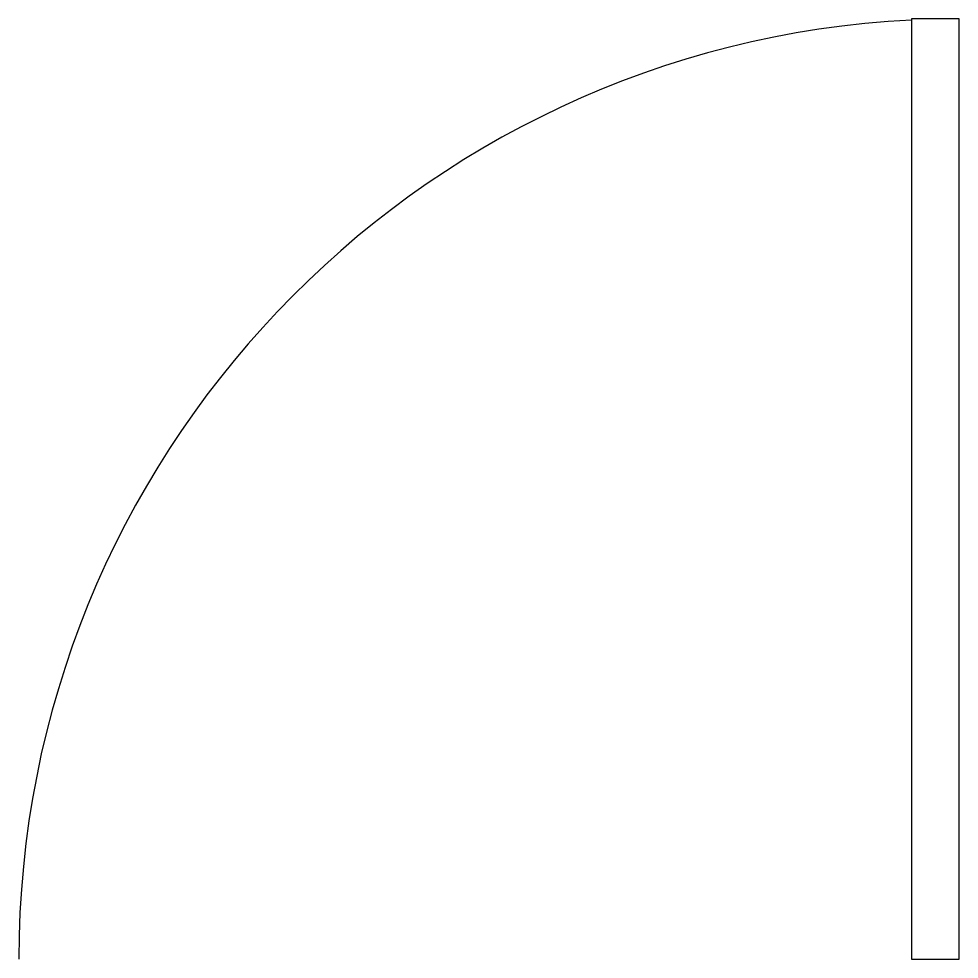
# Model space of a CAD drawing. Header units: metres. Extents: x 566.41 to 567.41, y 131.52 to 132.52.
import ezdxf

# ---------------------------------------------------------------- set-up
doc = ezdxf.new("R2010")
doc.units = ezdxf.units.M

msp = doc.modelspace()

# ---------------------------------------------------------------- linework, layer by layer
msp.add_lwpolyline([(567.3569, 131.525), (567.4077, 131.525), (567.4077, 132.525), (567.3569, 132.525)], close=True)
msp.add_arc((567.4077, 131.525), 1, 92.9119, 180)

doc.saveas('drawing.dxf')
